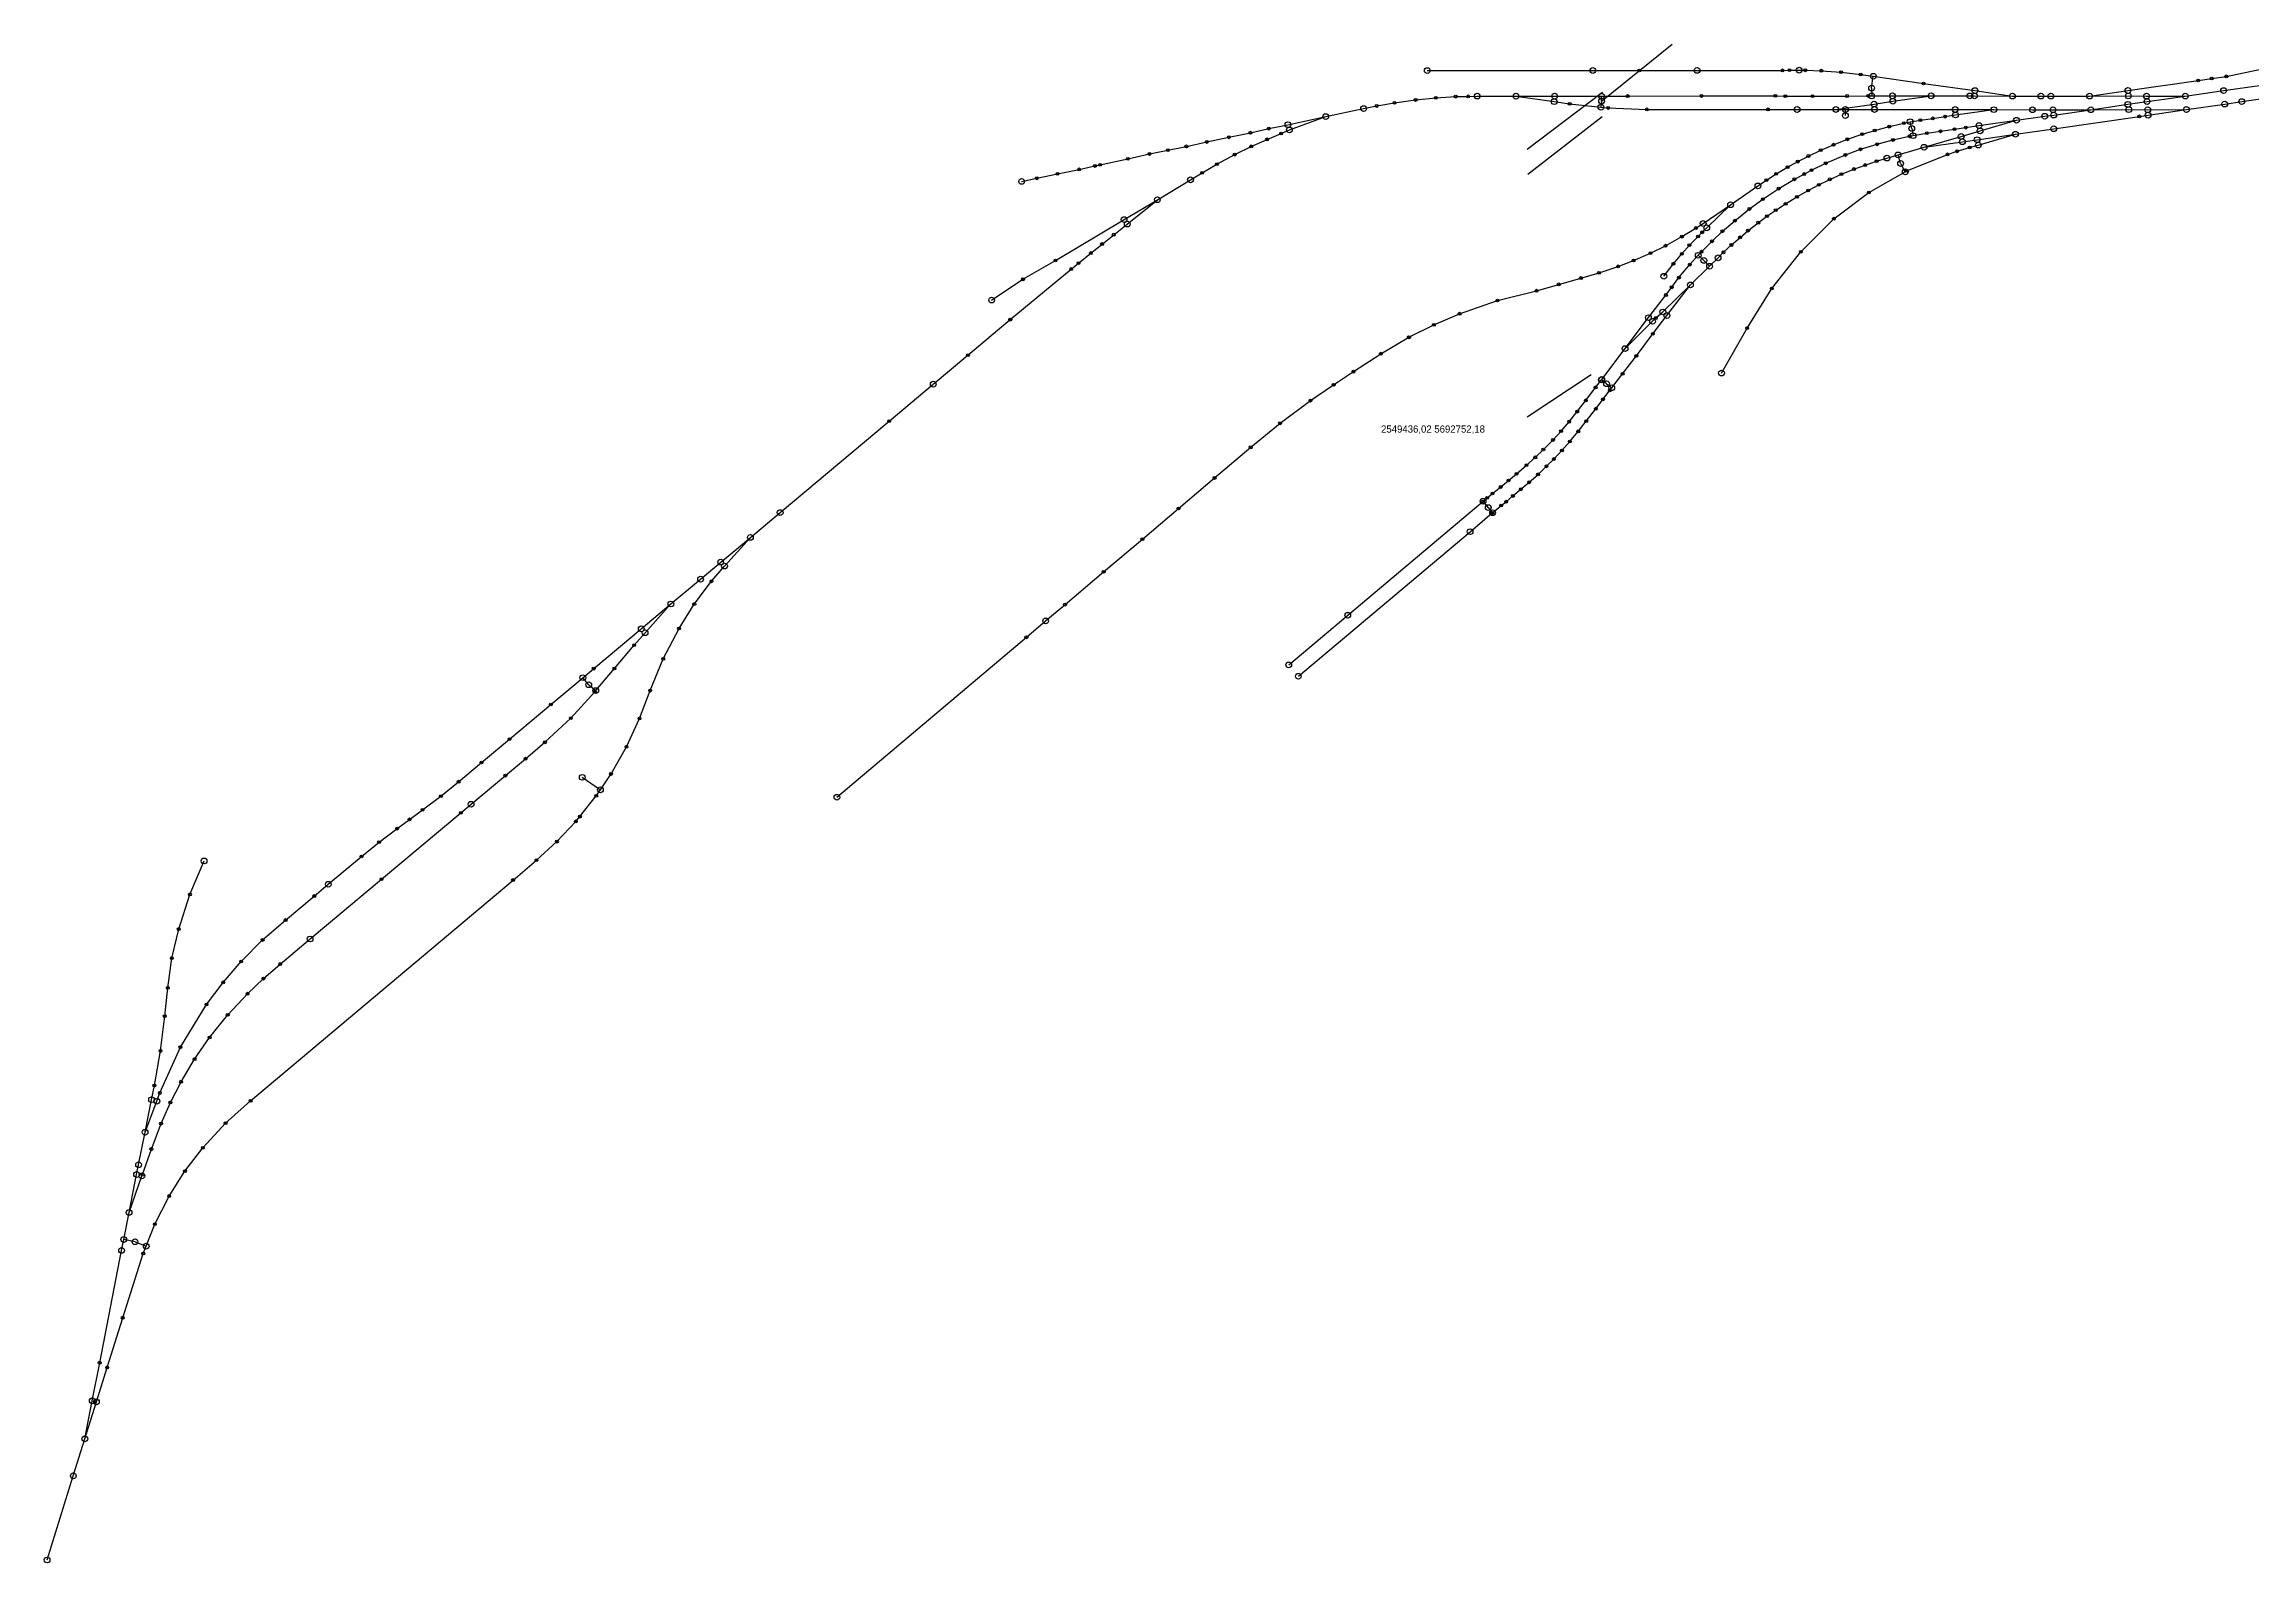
# Model space of a CAD drawing. Extents: x -813 to 1817, y -434 to 184.
# Drawn here: x -813 to -43, y -434 to 96 of the extents above; entities that cross this region are included whole.
import ezdxf

# ---------------------------------------------------------------- set-up
doc = ezdxf.new("R2010")
doc.units = 0
doc.layers.get('0').update_dxf_attribs({"linetype": 'CONTINUOUS'})
for name, color, linetype in [('BUMPERTRACKPOINTS', 2, 'CONTINUOUS'), ('DECANTINGPITTRACKPOINTS', 20, 'CONTINUOUS'), ('DOUBLERFIDPOSITIONS', 220, 'CONTINUOUS'), ('GKGEOPOINTS', 7, 'CONTINUOUS'), ('INTERTRACKPOINTS', 4, 'CONTINUOUS'), ('IRONDUMPTRACKPOINTS', 230, 'CONTINUOUS'), ('LIMITTRACKPOINTS', 4, 'CONTINUOUS'), ('MIXERTRACKPOINTS', 6, 'CONTINUOUS'), ('MUXINGTRACKPOINTS', 80, 'CONTINUOUS'), ('RFIDREADERTRACKPOINTS', 91, 'CONTINUOUS'), ('SINGLERFIDPOSITIONS', 190, 'CONTINUOUS'), ('SLAGDUMPTRACKPOINTS', 203, 'CONTINUOUS'), ('STANDARDTRACKS', 5, 'CONTINUOUS'), ('SWITCHCENTERTRACKPOINTS', 3, 'CONTINUOUS'), ('SWITCHTONGUETRACKPOINTS', 11, 'CONTINUOUS')]:
    doc.layers.add(name, color=color, linetype=linetype)

msp = doc.modelspace()

# ---------------------------------------------------------------- linework, layer by layer
for p, q in [((-269.99, 76.55), (-245.3, 96.42)), ((-269.69, 79.58), (-295.97, 59.68)), ((-269.77, 71.07), (-295.75, 50.96)), ((-273.63, -18.93), (-295.96, -33.79))]:
    msp.add_line(p, q)
at = {"layer": 'BUMPERTRACKPOINTS'}
for centre in [(-330.81, 87.2), (-248.25, 15.44), (-228.14, -18.36), (-379.14, -120.17), (-375.79, -124.14), (-536.83, -166.37)]:
    msp.add_circle(centre, 1, dxfattribs=at)
at = {"layer": 'DECANTINGPITTRACKPOINTS'}
msp.add_circle((-315.86, -73.7), 1, dxfattribs=at)
at = {"layer": 'DOUBLERFIDPOSITIONS'}
for p, q in [((-175.74, 81.1), (-175.15, 85.21)), ((-269.99, 76.55), (-270, 78.3)), ((-175.74, 81.1), (-175.72, 78.34)), ((-269.99, 76.55), (-270.22, 74.43)), ((-161.73, 66.98), (-162.3, 69.37)), ((-161.73, 66.98), (-161.28, 64.49)), ((-165.64, 54.78), (-166.52, 57.79)), ((-165.64, 54.78), (-164, 51.88)), ((-234.3, 20.96), (-236.24, 22.74)), ((-234.3, 20.96), (-232.3, 18.93)), ((-268.24, -22.07), (-270.02, -20.71)), ((-268.24, -22.07), (-266.43, -23.48)), ((-309.52, -65.27), (-311.34, -63.09)), ((-309.52, -65.27), (-308, -67.08)), ((-623.43, -127.09), (-625.48, -124.64)), ((-623.43, -127.09), (-620.98, -129.15)), ((-625.68, -159.41), (-619.34, -163.78)), ((-781.75, -321.46), (-785.69, -320.68)), ((-781.75, -321.46), (-777.84, -323))]:
    msp.add_line(p, q, dxfattribs=at)
for centre in [(-269.99, 76.55), (-175.74, 81.1), (-161.73, 66.98), (-165.64, 54.78), (-234.3, 20.96), (-268.24, -22.07), (-309.52, -65.27), (-623.43, -127.09), (-781.75, -321.46)]:
    msp.add_circle(centre, 1, dxfattribs=at)
at = {"layer": 'INTERTRACKPOINTS'}
for centre in [(-256.77, 87.23), (-206.85, 87.27), (-204.4, 87.33), (-198.85, 87.32), (-193.31, 87.14), (-186.41, 86.67), (-179.55, 85.84), (-57.05, 84.42), (-51.99, 85.17), (-334.88, 76.96), (-327.81, 77.68), (-320.87, 78.11), (-316.53, 78.18), (-260.88, 78.32), (-235.11, 78.35), (-209.33, 78.37), (-205.89, 78.26), (-196.36, 78.27), (-184.32, 78.33), (-176.87, 78.34), (-157.62, 82.71), (-61.78, 83.74), (-348.45, 74.85), (-342.24, 75.96), (-281.12, 75.6), (-267.68, 74.15), (-254.18, 73.67), (-211.91, 73.66), (-164.49, 68.85), (-158.72, 69.89), (-154.38, 70.51), (-150.08, 71.14), (-82.3, 71.23), (-407.73, 62.3), (-400.07, 63.94), (-392.54, 65.51), (-386.71, 63.18), (-386.08, 66.95), (-381.78, 65.23), (-189.04, 61.33), (-184.2, 63.22), (-178.99, 65.01), (-174.65, 66.31), (-173.8, 61.49), (-169.59, 67.64), (-168.29, 62.99), (-162.47, 64.27), (-156.49, 65.36), (-151.72, 66.03), (-146.81, 66.75), (-142.85, 67.3), (-446.78, 53.92), (-444.95, 54.31), (-435.28, 56.39), (-427.72, 58.1), (-421.35, 59.42), (-414.88, 60.74), (-404.21, 54.53), (-397.99, 57.87), (-392.21, 60.75), (-205.05, 53.52), (-201.52, 55.45), (-197.81, 57.39), (-193.51, 59.44), (-191.77, 54.87), (-184.9, 57.76), (-179.64, 59.73), (-177.99, 54.23), (-174, 55.57), (-149.28, 57.97), (-145.88, 59.05), (-141.54, 60.34), (-467.03, 49.63), (-459.84, 51.15), (-452.3, 52.73), (-409.35, 51.52), (-212.46, 48.94), (-209.04, 51.16), (-208.17, 46.02), (-202.69, 49.28), (-199.29, 51.1), (-196.73, 52.46), (-194.17, 47.34), (-190.36, 49.25), (-186.28, 51.07), (-181.92, 52.83), (-163.42, 52.2), (-218.4, 38.91), (-213.7, 42.33), (-209.22, 38.49), (-205.76, 40.72), (-201.81, 43.15), (-197.91, 45.35), (-176.71, 44.68), (-237.07, 32.26), (-234.85, 30.77), (-227.81, 31.13), (-223.47, 34.82), (-218.86, 31.37), (-215.3, 34.13), (-212.28, 36.39), (-188.92, 35.52), (-448.22, 23.53), (-444.3, 26.66), (-440.21, 29.94), (-252.91, 23.51), (-247.67, 26.1), (-241.97, 23.25), (-241.94, 29.28), (-239.34, 26.26), (-236.3, 29.31), (-235.09, 23.99), (-231.44, 27.65), (-227.41, 23.78), (-224.68, 26.34), (-221.66, 29), (-200.43, 23.95), (-460.52, 20.94), (-455.06, 17.94), (-452.53, 19.99), (-270.85, 16.63), (-264.2, 18.87), (-258.8, 20.92), (-244.91, 19.81), (-242.97, 14.97), (-239.2, 19.5), (-471.88, 14.37), (-292.67, 10.39), (-284.93, 12.58), (-277.19, 14.79), (-247.52, 8.89), (-245.49, 11.6), (-210.56, 11.15), (-476.3, 0.3), (-319.53, 2.36), (-306.28, 6.98), (-251.04, 0.87), (-337.18, -5.87), (-328.48, -1.5), (-252.07, -4.67), (-219.18, -2.7), (-491.08, -12.08), (-347.02, -11.61), (-257.85, -12.32), (-363.47, -22.44), (-356.54, -17.86), (-272.05, -23.36), (-262.64, -18.6), (-371.56, -27.97), (-275.46, -27.87), (-272, -30.78), (-269.48, -27.51), (-267.12, -24.37), (-518.59, -35.14), (-382.18, -35.86), (-284.13, -38.63), (-281.28, -35.31), (-278.45, -31.79), (-278.11, -38.7), (-275.32, -35.12), (-392.4, -44.26), (-290.28, -45), (-286.92, -41.68), (-283.82, -45.36), (-281.07, -42.24), (-299.68, -53.53), (-296.16, -50.48), (-293.1, -47.78), (-292.13, -53.7), (-289.19, -50.88), (-286.65, -48.34), (-405.02, -54.94), (-309.89, -61.87), (-308.05, -60.36), (-305.16, -58.09), (-302.48, -55.84), (-300.9, -61.24), (-298.14, -58.91), (-295.23, -56.45), (-417.63, -65.62), (-311.47, -63.19), (-308.1, -67.16), (-305, -64.56), (-303.28, -63.25), (-430.23, -76.3), (-580.58, -90.99), (-443.73, -87.71), (-586.57, -98.99), (-457.22, -99.13), (-591.91, -107.46), (-607.56, -113.28), (-470.71, -110.55), (-621.68, -121.47), (-614.47, -121.42), (-597.42, -118.08), (-621.34, -129.59), (-601.98, -129.15), (-636.66, -134), (-629.66, -138.76), (-605.71, -138.88), (-651.08, -146.09), (-660.82, -154.24), (-645.49, -152.92), (-638.71, -147.2), (-610.26, -148.77), (-668.84, -160.95), (-652.51, -158.81), (-615.64, -158.24), (-675.05, -165.97), (-620.79, -165.87), (-690.29, -177.3), (-685.95, -174.08), (-681.44, -170.76), (-668.04, -171.81), (-627.91, -174.79), (-626.48, -173.12), (-696.58, -182.06), (-634.51, -181.83), (-702.7, -187.05), (-641.64, -188.34), (-762.59, -200.27), (-695.74, -194.94), (-649.83, -195.26), (-719.19, -200.84), (-766.48, -212.35), (-737.22, -216.17), (-729.21, -209.23), (-768.9, -222.51), (-744.71, -223.67), (-751, -230.97), (-736.89, -229.66), (-731.11, -224.58), (-770.29, -232.87), (-756.78, -238.68), (-742.5, -234.92), (-771.37, -242.75), (-749.41, -242.29), (-765.9, -253.6), (-755.71, -250.19), (-772.87, -254.89), (-760.94, -257.76), (-774.98, -266.95), (-773.07, -269.56), (-765.68, -265.64), (-769.39, -272.84), (-741.4, -272.3), (-772.67, -280.24), (-750.13, -280.09), (-776.05, -289.11), (-758.09, -288.68), (-779.18, -298.06), (-764.33, -296.83), (-769.81, -305.53), (-774.81, -315.32), (-778.85, -325.55), (-786.05, -347.98), (-794.08, -363.67), (-791.46, -365.3)]:
    msp.add_circle(centre, 0.5, dxfattribs=at)
at = {"layer": 'IRONDUMPTRACKPOINTS'}
for centre in [(-273.02, 87.23), (-236.65, 87.25), (-201.02, 87.34)]:
    msp.add_circle(centre, 1, dxfattribs=at)
at = {"layer": 'LIMITTRACKPOINTS'}
for centre in [(-472.35, 48.54), (-482.82, 7.13), (-757.65, -188.6), (-812.45, -432.51)]:
    msp.add_circle(centre, 1, dxfattribs=at)
at = {"layer": 'MIXERTRACKPOINTS'}
msp.add_circle((-358.56, -102.84), 1, dxfattribs=at)
at = {"layer": 'MUXINGTRACKPOINTS'}
msp.add_circle((-503.18, -22.23), 1, dxfattribs=at)
at = {"layer": 'RFIDREADERTRACKPOINTS'}
for centre in [(-175.15, 85.21), (-270, 78.3), (-175.72, 78.34), (-270.22, 74.43), (-184.9, 73.63), (-162.3, 69.37), (-161.28, 64.49), (-166.52, 57.79), (-164, 51.88), (-236.24, 22.74), (-232.3, 18.93), (-270.02, -20.71), (-266.43, -23.48), (-311.34, -63.09), (-308, -67.08), (-625.48, -124.64), (-620.98, -129.15), (-619.34, -163.78), (-785.69, -320.68), (-777.84, -323)]:
    msp.add_circle(centre, 1, dxfattribs=at)
at = {"layer": 'SINGLERFIDPOSITIONS'}
msp.add_line((-184.9, 71.48), (-184.9, 73.63), dxfattribs=at)
for centre in [(-184.9, 71.48), (-625.68, -159.41)]:
    msp.add_circle(centre, 1, dxfattribs=at)
at = {"layer": 'SLAGDUMPTRACKPOINTS'}
for centre in [(-463.97, -104.84), (-664.48, -168.82), (-714.29, -196.74), (-720.65, -215.82)]:
    msp.add_circle(centre, 1, dxfattribs=at)
at = {"layer": 'STANDARDTRACKS'}
for points in [[(-330.81, 87.2), (-273.02, 87.23), (-256.77, 87.23), (-236.65, 87.25), (-206.85, 87.27), (-204.4, 87.33), (-201.02, 87.34), (-198.85, 87.32), (-193.31, 87.14), (-186.41, 86.67), (-179.55, 85.84), (-175.15, 85.21), (-157.62, 82.71), (-139.69, 80.22), (-126.61, 78.32)], [(-99.67, 78.31), (-86.31, 80.25), (-61.78, 83.74), (-57.05, 84.42), (-51.99, 85.17), (-37.19, 88.24)], [(-366.22, 71.13), (-353.02, 73.94), (-348.45, 74.85), (-342.24, 75.96), (-334.88, 76.96), (-327.81, 77.68), (-320.87, 78.11), (-316.53, 78.18), (-313.35, 78.29), (-299.85, 78.28)], [(-299.85, 78.28), (-286.34, 78.27), (-270, 78.3), (-260.88, 78.32), (-235.11, 78.35), (-209.33, 78.37), (-205.89, 78.26), (-196.36, 78.27), (-184.32, 78.33), (-176.87, 78.34), (-175.72, 78.34), (-168.5, 78.39), (-154.99, 78.38)], [(-299.85, 78.28), (-286.48, 76.36), (-281.12, 75.6), (-270.22, 74.43), (-267.68, 74.15), (-254.18, 73.67), (-211.91, 73.66), (-201.75, 73.63), (-188.25, 73.63)], [(-188.25, 73.63), (-174.88, 75.53), (-168.36, 76.48), (-154.99, 78.38)], [(-154.99, 78.38), (-141.49, 78.37), (-139.83, 78.35), (-126.61, 78.32)], [(-126.61, 78.32), (-116.66, 78.3), (-113.18, 78.31), (-99.67, 78.31)], [(-99.67, 78.31), (-86.17, 78.34), (-79.78, 78.3), (-66.28, 78.3)], [(-99.24, 73.55), (-86.29, 75.43), (-79.64, 76.39), (-66.28, 78.3)], [(-66.28, 78.3), (-52.91, 80.21), (-39.54, 82.1)], [(-65.9, 73.58), (-52.53, 75.51), (-46.58, 76.37), (-35.11, 77.99)], [(-472.35, 48.54), (-467.03, 49.63), (-459.84, 51.15), (-452.3, 52.73), (-446.78, 53.92), (-444.95, 54.31), (-435.28, 56.39), (-427.72, 58.1), (-421.35, 59.42), (-414.88, 60.74), (-407.73, 62.3), (-400.07, 63.94), (-392.54, 65.51), (-386.08, 66.95), (-379.43, 68.32), (-366.22, 71.13)], [(-425, 42.13), (-413.42, 49.07), (-409.35, 51.52), (-404.21, 54.53), (-397.99, 57.87), (-392.21, 60.75), (-386.71, 63.18), (-381.78, 65.23), (-378.9, 66.48), (-366.22, 71.13)], [(-261.77, -9.79), (-253.63, 0.99), (-247.52, 8.89), (-245.49, 11.6), (-242.97, 14.97), (-239.2, 19.5), (-236.24, 22.74), (-235.09, 23.99), (-231.44, 27.65), (-227.81, 31.13), (-223.47, 34.82), (-218.4, 38.91), (-213.7, 42.33), (-208.17, 46.02), (-202.69, 49.28), (-199.29, 51.1), (-196.73, 52.46), (-191.77, 54.87), (-184.9, 57.76), (-179.64, 59.73), (-173.8, 61.49), (-168.29, 62.99), (-162.47, 64.27), (-161.28, 64.49), (-156.49, 65.36), (-151.72, 66.03), (-146.81, 66.75), (-142.85, 67.3), (-138.28, 68), (-125.19, 69.86)], [(-224.95, 40.38), (-215.42, 46.97), (-212.46, 48.94), (-209.04, 51.16), (-205.05, 53.52), (-201.52, 55.45), (-197.81, 57.39), (-193.51, 59.44), (-189.04, 61.33), (-184.2, 63.22), (-178.99, 65.01), (-174.65, 66.31), (-169.59, 67.64), (-164.49, 68.85), (-162.3, 69.37), (-158.72, 69.89), (-154.38, 70.51), (-150.08, 71.14), (-146.48, 71.71), (-133.1, 73.57)], [(-188.25, 73.63), (-184.9, 73.63), (-174.74, 73.62), (-146.6, 73.62), (-133.1, 73.57)], [(-157.45, 60.44), (-144.49, 64.23), (-137.89, 66.16), (-125.19, 69.86)], [(-133.1, 73.57), (-119.6, 73.52), (-112.46, 73.55), (-99.24, 73.55)], [(-125.55, 65), (-112.18, 66.9), (-82.3, 71.23), (-79.26, 71.64), (-65.9, 73.58)], [(-125.19, 69.86), (-115.34, 71.26), (-112.2, 71.67), (-99.24, 73.55)], [(-99.24, 73.55), (-86.02, 73.57), (-79.4, 73.55), (-65.9, 73.58)], [(-228.14, -18.36), (-219.18, -2.7), (-210.56, 11.15), (-200.43, 23.95), (-188.92, 35.52), (-176.71, 44.68), (-164, 51.88), (-163.42, 52.2), (-149.28, 57.97), (-145.88, 59.05), (-141.54, 60.34), (-138.51, 61.22), (-125.55, 65)], [(-157.45, 60.44), (-144.08, 62.36), (-138.92, 63.09), (-125.55, 65)], [(-238.96, 12.41), (-232.3, 18.93), (-229.31, 21.86), (-227.41, 23.78), (-224.68, 26.34), (-221.66, 29), (-218.86, 31.37), (-215.3, 34.13), (-212.28, 36.39), (-209.22, 38.49), (-205.76, 40.72), (-201.81, 43.15), (-197.91, 45.35), (-194.17, 47.34), (-190.36, 49.25), (-186.28, 51.07), (-181.92, 52.83), (-177.99, 54.23), (-174, 55.57), (-170.41, 56.65), (-166.52, 57.79), (-157.45, 60.44)], [(-567, -75.68), (-556.62, -67.03), (-518.59, -35.14), (-503.18, -22.23), (-491.08, -12.08), (-476.3, 0.3), (-455.06, 17.94), (-452.53, 19.99), (-448.22, 23.53), (-444.3, 26.66), (-440.21, 29.94), (-435.49, 33.63), (-425, 42.13)], [(-536.83, -166.37), (-470.71, -110.55), (-463.97, -104.84), (-457.22, -99.13), (-443.73, -87.71), (-430.23, -76.3), (-417.63, -65.62), (-405.02, -54.94), (-392.4, -44.26), (-382.18, -35.86), (-371.56, -27.97), (-363.47, -22.44), (-356.54, -17.86), (-347.02, -11.61), (-337.18, -5.87), (-328.48, -1.5), (-319.53, 2.36), (-306.28, 6.98), (-292.67, 10.39), (-284.93, 12.58), (-277.19, 14.79), (-270.85, 16.63), (-264.2, 18.87), (-258.8, 20.92), (-252.91, 23.51), (-247.67, 26.1), (-241.94, 29.28), (-237.07, 32.26), (-234.53, 33.85), (-224.95, 40.38)], [(-482.82, 7.13), (-471.88, 14.37), (-460.52, 20.94), (-436.59, 35.2), (-425, 42.13)], [(-248.25, 15.44), (-244.91, 19.81), (-241.97, 23.25), (-239.34, 26.26), (-236.3, 29.31), (-234.85, 30.77), (-233.27, 32.32), (-224.95, 40.38)], [(-375.79, -124.14), (-315.86, -73.7), (-308.1, -67.16), (-308, -67.08), (-305, -64.56), (-303.28, -63.25), (-300.9, -61.24), (-298.14, -58.91), (-295.23, -56.45), (-292.13, -53.7), (-289.19, -50.88), (-286.65, -48.34), (-283.82, -45.36), (-281.07, -42.24), (-278.11, -38.7), (-275.32, -35.12), (-272, -30.78), (-269.48, -27.51), (-267.12, -24.37), (-266.43, -23.48), (-262.64, -18.6), (-257.85, -12.32), (-252.07, -4.67), (-247.17, 1.69), (-238.96, 12.41)], [(-261.77, -9.79), (-252.19, -0.27), (-251.04, 0.87), (-248.6, 2.96), (-238.96, 12.41)], [(-379.14, -120.17), (-358.56, -102.84), (-311.47, -63.19), (-311.34, -63.09), (-309.89, -61.87), (-308.05, -60.36), (-305.16, -58.09), (-302.48, -55.84), (-299.68, -53.53), (-296.16, -50.48), (-293.1, -47.78), (-290.28, -45), (-286.92, -41.68), (-284.13, -38.63), (-281.28, -35.31), (-278.45, -31.79), (-275.46, -27.87), (-272.05, -23.36), (-270.02, -20.71), (-269.91, -20.57), (-261.77, -9.79)], [(-799.25, -390.25), (-795.23, -377.36), (-791.46, -365.3), (-786.05, -347.98), (-778.85, -325.55), (-777.84, -323), (-774.81, -315.32), (-769.81, -305.53), (-764.33, -296.83), (-758.09, -288.68), (-750.13, -280.09), (-741.4, -272.3), (-649.83, -195.26), (-641.64, -188.34), (-634.51, -181.83), (-627.91, -174.79), (-626.48, -173.12), (-620.79, -165.87), (-619.34, -163.78), (-615.64, -158.24), (-610.26, -148.77), (-605.71, -138.88), (-601.98, -129.15), (-597.42, -118.08), (-591.91, -107.46), (-586.57, -98.99), (-580.58, -90.99), (-576.04, -85.7), (-567, -75.68)], [(-594.74, -98.93), (-584.38, -90.26), (-577.37, -84.32), (-567, -75.68)], [(-783.82, -311.25), (-779.34, -298.51), (-779.18, -298.06), (-776.05, -289.11), (-772.67, -280.24), (-769.39, -272.84), (-765.68, -265.64), (-760.94, -257.76), (-755.71, -250.19), (-749.41, -242.29), (-742.5, -234.92), (-736.89, -229.66), (-731.11, -224.58), (-720.65, -215.82), (-695.74, -194.94), (-668.04, -171.81), (-664.48, -168.82), (-652.51, -158.81), (-645.49, -152.92), (-638.71, -147.2), (-629.66, -138.76), (-621.34, -129.59), (-620.98, -129.15), (-614.47, -121.42), (-607.56, -113.28), (-603.77, -108.97), (-594.74, -98.93)], [(-778.23, -283.25), (-774.12, -272.42), (-773.07, -269.56), (-765.9, -253.6), (-756.78, -238.68), (-751, -230.97), (-744.71, -223.67), (-737.22, -216.17), (-729.21, -209.23), (-719.19, -200.84), (-714.29, -196.74), (-702.7, -187.05), (-696.58, -182.06), (-690.29, -177.3), (-685.95, -174.08), (-681.44, -170.76), (-675.05, -165.97), (-668.84, -160.95), (-660.82, -154.24), (-651.08, -146.09), (-636.66, -134), (-625.48, -124.64), (-621.68, -121.47), (-605.1, -107.59), (-594.74, -98.93)], [(-778.23, -283.25), (-775.96, -271.89), (-774.98, -266.95), (-772.87, -254.89), (-771.37, -242.75), (-770.29, -232.87), (-768.9, -222.51), (-766.48, -212.35), (-762.59, -200.27), (-757.65, -188.6)], [(-783.82, -311.25), (-781.19, -298.01), (-780.5, -294.61), (-778.23, -283.25)], [(-799.25, -390.25), (-796.67, -376.99), (-794.08, -363.67), (-786.45, -324.49), (-785.69, -320.68), (-783.82, -311.25)], [(-812.45, -432.51), (-803.28, -403.14), (-799.25, -390.25)]]:
    msp.add_lwpolyline(points, dxfattribs=at)
at = {"layer": 'SWITCHCENTERTRACKPOINTS'}
for centre in [(-299.85, 78.28), (-154.99, 78.38), (-126.61, 78.32), (-99.67, 78.31), (-66.28, 78.3), (-366.22, 71.13), (-188.25, 73.63), (-133.1, 73.57), (-125.19, 69.86), (-99.24, 73.55), (-65.9, 73.58), (-125.55, 65), (-157.45, 60.44), (-425, 42.13), (-224.95, 40.38), (-238.96, 12.41), (-261.77, -9.79), (-567, -75.68), (-594.74, -98.93), (-778.23, -283.25), (-783.82, -311.25), (-799.25, -390.25)]:
    msp.add_circle(centre, 1, dxfattribs=at)
at = {"layer": 'SWITCHTONGUETRACKPOINTS'}
for centre in [(-313.35, 78.29), (-286.48, 76.36), (-286.34, 78.27), (-168.5, 78.39), (-168.36, 76.48), (-141.49, 78.37), (-139.83, 78.35), (-139.69, 80.22), (-116.66, 78.3), (-113.18, 78.31), (-86.31, 80.25), (-86.17, 78.34), (-79.78, 78.3), (-79.64, 76.39), (-52.91, 80.21), (-46.58, 76.37), (-353.02, 73.94), (-201.75, 73.63), (-174.88, 75.53), (-174.74, 73.62), (-146.6, 73.62), (-146.48, 71.71), (-119.6, 73.52), (-115.34, 71.26), (-112.46, 73.55), (-112.2, 71.67), (-86.29, 75.43), (-86.02, 73.57), (-79.4, 73.55), (-79.26, 71.64), (-52.53, 75.51), (-379.43, 68.32), (-378.9, 66.48), (-144.49, 64.23), (-144.08, 62.36), (-138.92, 63.09), (-138.51, 61.22), (-138.28, 68), (-137.89, 66.16), (-112.18, 66.9), (-170.41, 56.65), (-413.42, 49.07), (-215.42, 46.97), (-436.59, 35.2), (-435.49, 33.63), (-234.53, 33.85), (-233.27, 32.32), (-229.31, 21.86), (-253.63, 0.99), (-252.19, -0.27), (-248.6, 2.96), (-247.17, 1.69), (-269.91, -20.57), (-556.62, -67.03), (-577.37, -84.32), (-576.04, -85.7), (-584.38, -90.26), (-605.1, -107.59), (-603.77, -108.97), (-775.96, -271.89), (-774.12, -272.42), (-781.19, -298.01), (-780.5, -294.61), (-779.34, -298.51), (-786.45, -324.49), (-796.67, -376.99), (-795.23, -377.36), (-803.28, -403.14)]:
    msp.add_circle(centre, 1, dxfattribs=at)

# ---------------------------------------------------------------- texts
at = {"layer": 'GKGEOPOINTS'}
msp.add_text('2549436,02 5692752,18', height=2.5, dxfattribs=at).set_placement((-346.93, -39.13))

doc.saveas('drawing.dxf')
